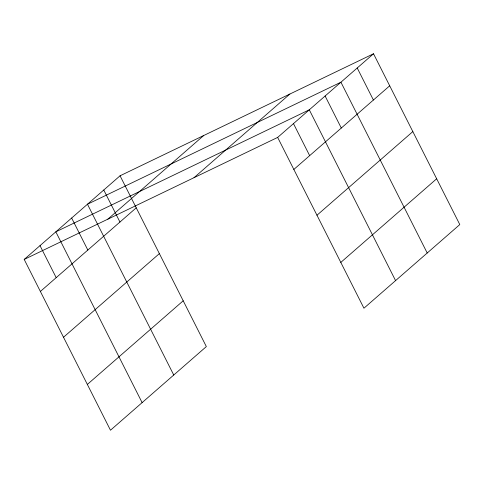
<?xml version="1.0" encoding="UTF-8"?>
<svg xmlns="http://www.w3.org/2000/svg" width="484" height="484" viewBox="0 0 484 484"><rect width="100%" height="100%" fill="white"/><g stroke="black" fill="none" stroke-linecap="round" stroke-linejoin="round"><path stroke-width="0.73" d="M120.062 175.789L206.341 346.586L110.479 430.228L24.2 259.43L120.062 175.789L373.521 53.772L459.8 224.57L363.938 308.211L277.659 137.414L373.521 53.772M107.841 219.167L203.703 135.52M40.378 291.459L136.246 207.817M194.017 177.676L289.88 94.035M63.513 337.251L159.375 253.61M293.836 169.442L389.705 85.801M87.344 384.435L183.206 300.794M316.972 215.235L412.834 131.594M340.803 262.419L436.665 178.778M24.2 259.43L277.659 137.414M357.228 67.99L373.406 100.019M427.209 253.005L340.93 82.207L87.471 204.23L173.75 375.027M325.115 96.007L341.293 128.036M395.573 280.611L309.294 109.814L55.835 231.83L142.114 402.627M293.479 123.614L309.657 155.642M103.77 190.006L119.947 222.035M71.65 218.03L87.834 250.059M40.015 245.63L56.198 277.659"/></g></svg>
